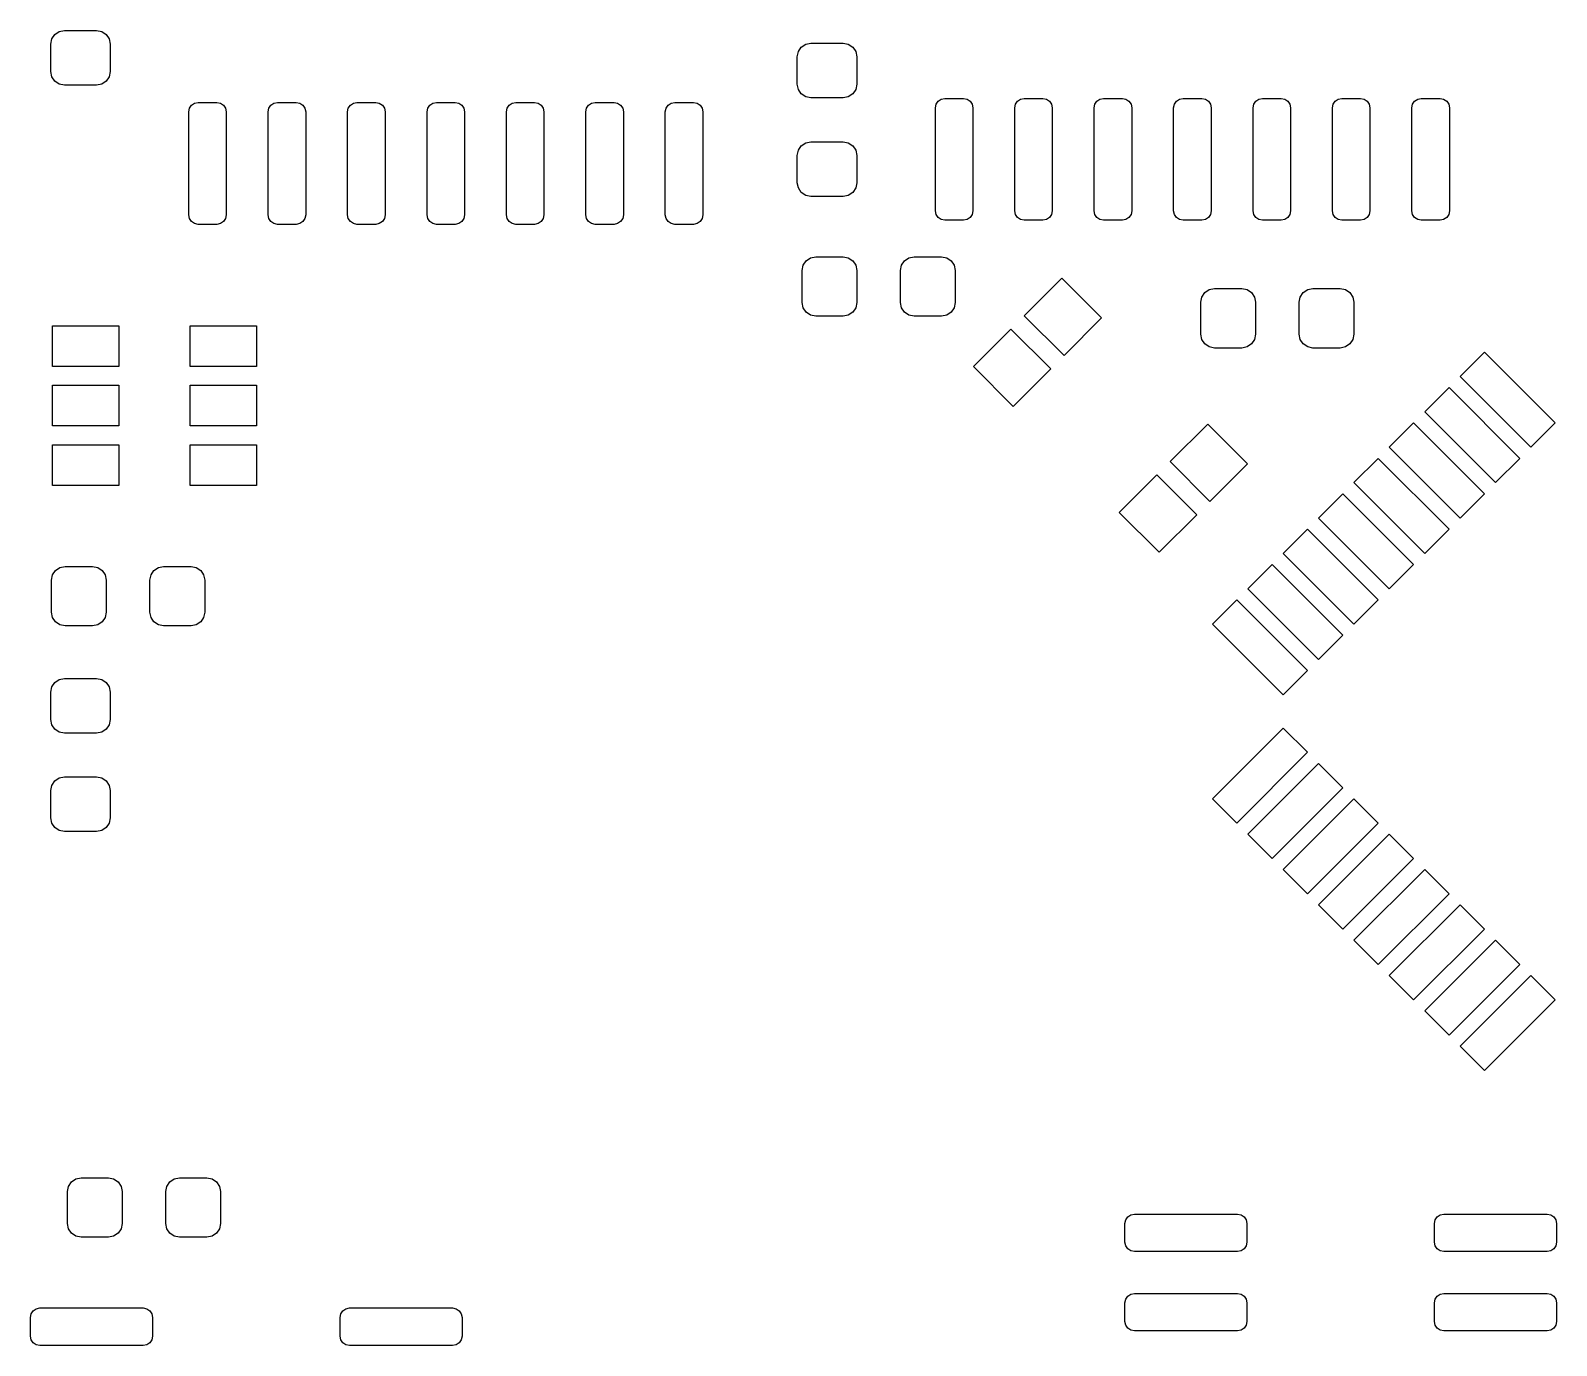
# Model space of a CAD drawing. Extents: x 0.11 to 1.94, y 0.35 to 3.81.
# Drawn here: x 0.112 to 1.073, y 1.217 to 2.045 of the extents above; entities that cross this region are included whole.
import ezdxf

# ---------------------------------------------------------------- set-up
doc = ezdxf.new("R2010")
doc.units = 0
doc.header["$MEASUREMENT"] = 0
doc.layers.add('BLACK', color=7, linetype='CONTINUOUS')

msp = doc.modelspace()

# ---------------------------------------------------------------- linework, layer by layer
at = {"layer": 'BLACK', "linetype": 'CONTINUOUS'}
for p, q in [((0.124921, 2.03666), (0.125577, 2.03996)), ((0.124921, 2.01944), (0.124921, 2.03666)), ((0.125577, 2.03996), (0.127444, 2.04275)), ((0.127444, 2.04275), (0.130238, 2.04462)), ((0.130238, 2.04462), (0.133533, 2.04528)), ((0.133533, 2.04528), (0.153711, 2.04528)), ((0.153711, 2.04528), (0.157006, 2.04462)), ((0.157006, 2.04462), (0.1598, 2.04275)), ((0.1598, 2.04275), (0.161667, 2.03996)), ((0.161667, 2.03996), (0.162323, 2.03666)), ((0.162323, 2.03666), (0.162323, 2.01944)), ((0.597444, 2.03476), (0.600238, 2.03663)), ((0.600238, 2.03663), (0.603533, 2.03728)), ((0.603533, 2.03728), (0.623711, 2.03728)), ((0.623711, 2.03728), (0.627006, 2.03663)), ((0.627006, 2.03663), (0.6298, 2.03476)), ((0.594921, 2.02867), (0.595577, 2.03197)), ((0.594921, 2.01145), (0.594921, 2.02867)), ((0.595577, 2.03197), (0.597444, 2.03476)), ((0.6298, 2.03476), (0.631667, 2.03197)), ((0.631667, 2.03197), (0.632323, 2.02867)), ((0.632323, 2.02867), (0.632323, 2.01145)), ((0.125577, 2.01614), (0.124921, 2.01944)), ((0.162323, 2.01944), (0.161667, 2.01614)), ((0.127444, 2.01335), (0.125577, 2.01614)), ((0.130238, 2.01148), (0.127444, 2.01335)), ((0.133533, 2.01083), (0.130238, 2.01148)), ((0.153711, 2.01083), (0.133533, 2.01083)), ((0.157006, 2.01148), (0.153711, 2.01083)), ((0.1598, 2.01335), (0.157006, 2.01148)), ((0.161667, 2.01614), (0.1598, 2.01335)), ((0.595577, 2.00815), (0.594921, 2.01145)), ((0.597444, 2.00536), (0.595577, 2.00815)), ((0.631667, 2.00815), (0.6298, 2.00536)), ((0.632323, 2.01145), (0.631667, 2.00815)), ((0.212261, 1.99635), (0.213541, 1.99827)), ((0.213541, 1.99827), (0.215457, 1.99955)), ((0.215457, 1.99955), (0.217717, 2)), ((0.217717, 2), (0.229528, 2)), ((0.229528, 2), (0.231788, 1.99955)), ((0.231788, 1.99955), (0.233703, 1.99827)), ((0.233703, 1.99827), (0.234984, 1.99635)), ((0.262261, 1.99635), (0.263541, 1.99827)), ((0.263541, 1.99827), (0.265457, 1.99955)), ((0.265457, 1.99955), (0.267717, 2)), ((0.267717, 2), (0.279528, 2)), ((0.279528, 2), (0.281788, 1.99955)), ((0.281788, 1.99955), (0.283703, 1.99827)), ((0.283703, 1.99827), (0.284984, 1.99635)), ((0.312261, 1.99635), (0.313541, 1.99827)), ((0.313541, 1.99827), (0.315457, 1.99955)), ((0.315457, 1.99955), (0.317717, 2)), ((0.317717, 2), (0.329528, 2)), ((0.329528, 2), (0.331788, 1.99955)), ((0.331788, 1.99955), (0.333703, 1.99827)), ((0.333703, 1.99827), (0.334984, 1.99635)), ((0.362261, 1.99635), (0.363541, 1.99827)), ((0.363541, 1.99827), (0.365457, 1.99955)), ((0.365457, 1.99955), (0.367717, 2)), ((0.367717, 2), (0.379528, 2)), ((0.379528, 2), (0.381788, 1.99955)), ((0.381788, 1.99955), (0.383703, 1.99827)), ((0.383703, 1.99827), (0.384984, 1.99635)), ((0.412261, 1.99635), (0.413541, 1.99827)), ((0.413541, 1.99827), (0.415457, 1.99955)), ((0.415457, 1.99955), (0.417717, 2)), ((0.417717, 2), (0.429528, 2)), ((0.429528, 2), (0.431788, 1.99955)), ((0.431788, 1.99955), (0.433703, 1.99827)), ((0.433703, 1.99827), (0.434984, 1.99635)), ((0.462261, 1.99635), (0.463541, 1.99827)), ((0.463541, 1.99827), (0.465457, 1.99955)), ((0.465457, 1.99955), (0.467717, 2)), ((0.467717, 2), (0.479528, 2)), ((0.479528, 2), (0.481788, 1.99955)), ((0.481788, 1.99955), (0.483703, 1.99827)), ((0.483703, 1.99827), (0.484984, 1.99635)), ((0.512261, 1.99635), (0.513541, 1.99827)), ((0.513541, 1.99827), (0.515457, 1.99955)), ((0.515457, 1.99955), (0.517717, 2)), ((0.517717, 2), (0.529528, 2)), ((0.529528, 2), (0.531788, 1.99955)), ((0.531788, 1.99955), (0.533703, 1.99827)), ((0.533703, 1.99827), (0.534984, 1.99635)), ((0.600238, 2.00349), (0.597444, 2.00536)), ((0.603533, 2.00283), (0.600238, 2.00349)), ((0.623711, 2.00283), (0.603533, 2.00283)), ((0.627006, 2.00349), (0.623711, 2.00283)), ((0.6298, 2.00536), (0.627006, 2.00349)), ((0.681811, 1.99665), (0.682261, 1.99891)), ((0.682261, 1.99891), (0.683541, 2.00083)), ((0.683541, 2.00083), (0.685457, 2.00211)), ((0.685457, 2.00211), (0.687717, 2.00256)), ((0.687717, 2.00256), (0.699528, 2.00256)), ((0.699528, 2.00256), (0.701788, 2.00211)), ((0.701788, 2.00211), (0.703703, 2.00083)), ((0.703703, 2.00083), (0.704984, 1.99891)), ((0.704984, 1.99891), (0.705433, 1.99665)), ((0.731811, 1.99665), (0.732261, 1.99891)), ((0.732261, 1.99891), (0.733541, 2.00083)), ((0.733541, 2.00083), (0.735457, 2.00211)), ((0.735457, 2.00211), (0.737717, 2.00256)), ((0.737717, 2.00256), (0.749528, 2.00256)), ((0.749528, 2.00256), (0.751788, 2.00211)), ((0.751788, 2.00211), (0.753703, 2.00083)), ((0.753703, 2.00083), (0.754984, 1.99891)), ((0.754984, 1.99891), (0.755433, 1.99665)), ((0.781811, 1.99665), (0.782261, 1.99891)), ((0.782261, 1.99891), (0.783541, 2.00083)), ((0.783541, 2.00083), (0.785457, 2.00211)), ((0.785457, 2.00211), (0.787717, 2.00256)), ((0.787717, 2.00256), (0.799528, 2.00256)), ((0.799528, 2.00256), (0.801788, 2.00211)), ((0.801788, 2.00211), (0.803703, 2.00083)), ((0.803703, 2.00083), (0.804984, 1.99891)), ((0.804984, 1.99891), (0.805433, 1.99665)), ((0.831811, 1.99665), (0.832261, 1.99891)), ((0.832261, 1.99891), (0.833541, 2.00083)), ((0.833541, 2.00083), (0.835457, 2.00211)), ((0.835457, 2.00211), (0.837717, 2.00256)), ((0.837717, 2.00256), (0.849528, 2.00256)), ((0.849528, 2.00256), (0.851788, 2.00211)), ((0.851788, 2.00211), (0.853703, 2.00083)), ((0.853703, 2.00083), (0.854984, 1.99891)), ((0.854984, 1.99891), (0.855433, 1.99665)), ((0.881811, 1.99665), (0.882261, 1.99891)), ((0.882261, 1.99891), (0.883541, 2.00083)), ((0.883541, 2.00083), (0.885457, 2.00211)), ((0.885457, 2.00211), (0.887717, 2.00256)), ((0.887717, 2.00256), (0.899528, 2.00256)), ((0.899528, 2.00256), (0.901788, 2.00211)), ((0.901788, 2.00211), (0.903703, 2.00083)), ((0.903703, 2.00083), (0.904984, 1.99891)), ((0.904984, 1.99891), (0.905433, 1.99665)), ((0.931811, 1.99665), (0.932261, 1.99891)), ((0.932261, 1.99891), (0.933541, 2.00083)), ((0.933541, 2.00083), (0.935457, 2.00211)), ((0.935457, 2.00211), (0.937717, 2.00256)), ((0.937717, 2.00256), (0.949528, 2.00256)), ((0.949528, 2.00256), (0.951788, 2.00211)), ((0.951788, 2.00211), (0.953703, 2.00083)), ((0.953703, 2.00083), (0.954984, 1.99891)), ((0.954984, 1.99891), (0.955433, 1.99665)), ((0.981811, 1.99665), (0.982261, 1.99891)), ((0.982261, 1.99891), (0.983541, 2.00083)), ((0.983541, 2.00083), (0.985457, 2.00211)), ((0.985457, 2.00211), (0.987717, 2.00256)), ((0.987717, 2.00256), (0.999528, 2.00256)), ((0.999528, 2.00256), (1.00179, 2.00211)), ((1.00179, 2.00211), (1.0037, 2.00083)), ((1.0037, 2.00083), (1.00498, 1.99891)), ((1.00498, 1.99891), (1.00543, 1.99665)), ((0.211811, 1.99409), (0.212261, 1.99635)), ((0.211811, 1.92913), (0.211811, 1.99409)), ((0.234984, 1.99635), (0.235433, 1.99409)), ((0.235433, 1.99409), (0.235433, 1.92913)), ((0.261811, 1.99409), (0.262261, 1.99635)), ((0.261811, 1.92913), (0.261811, 1.99409)), ((0.284984, 1.99635), (0.285433, 1.99409)), ((0.285433, 1.99409), (0.285433, 1.92913)), ((0.311811, 1.99409), (0.312261, 1.99635)), ((0.311811, 1.92913), (0.311811, 1.99409)), ((0.334984, 1.99635), (0.335433, 1.99409)), ((0.335433, 1.99409), (0.335433, 1.92913)), ((0.361811, 1.99409), (0.362261, 1.99635)), ((0.361811, 1.92913), (0.361811, 1.99409)), ((0.384984, 1.99635), (0.385433, 1.99409)), ((0.385433, 1.99409), (0.385433, 1.92913)), ((0.411811, 1.99409), (0.412261, 1.99635)), ((0.411811, 1.92913), (0.411811, 1.99409)), ((0.434984, 1.99635), (0.435433, 1.99409)), ((0.435433, 1.99409), (0.435433, 1.92913)), ((0.461811, 1.99409), (0.462261, 1.99635)), ((0.461811, 1.92913), (0.461811, 1.99409)), ((0.484984, 1.99635), (0.485433, 1.99409)), ((0.485433, 1.99409), (0.485433, 1.92913)), ((0.511811, 1.99409), (0.512261, 1.99635)), ((0.511811, 1.92913), (0.511811, 1.99409)), ((0.534984, 1.99635), (0.535433, 1.99409)), ((0.535433, 1.99409), (0.535433, 1.92913)), ((0.681811, 1.93169), (0.681811, 1.99665)), ((0.705433, 1.99665), (0.705433, 1.93169)), ((0.731811, 1.93169), (0.731811, 1.99665)), ((0.755433, 1.99665), (0.755433, 1.93169)), ((0.781811, 1.93169), (0.781811, 1.99665)), ((0.805433, 1.99665), (0.805433, 1.93169)), ((0.831811, 1.93169), (0.831811, 1.99665)), ((0.855433, 1.99665), (0.855433, 1.93169)), ((0.881811, 1.93169), (0.881811, 1.99665)), ((0.905433, 1.99665), (0.905433, 1.93169)), ((0.931811, 1.93169), (0.931811, 1.99665)), ((0.955433, 1.99665), (0.955433, 1.93169)), ((0.981811, 1.93169), (0.981811, 1.99665)), ((1.00543, 1.99665), (1.00543, 1.93169)), ((0.594921, 1.96666), (0.595577, 1.96996)), ((0.595577, 1.96996), (0.597444, 1.97275)), ((0.597444, 1.97275), (0.600238, 1.97462)), ((0.600238, 1.97462), (0.603533, 1.97528)), ((0.603533, 1.97528), (0.623711, 1.97528)), ((0.623711, 1.97528), (0.627006, 1.97462)), ((0.627006, 1.97462), (0.6298, 1.97275)), ((0.6298, 1.97275), (0.631667, 1.96996)), ((0.631667, 1.96996), (0.632323, 1.96666)), ((0.594921, 1.94944), (0.594921, 1.96666)), ((0.632323, 1.96666), (0.632323, 1.94944)), ((0.595577, 1.94614), (0.594921, 1.94944)), ((0.597444, 1.94335), (0.595577, 1.94614)), ((0.600238, 1.94148), (0.597444, 1.94335)), ((0.603533, 1.94083), (0.600238, 1.94148)), ((0.623711, 1.94083), (0.603533, 1.94083)), ((0.627006, 1.94148), (0.623711, 1.94083)), ((0.6298, 1.94335), (0.627006, 1.94148)), ((0.631667, 1.94614), (0.6298, 1.94335)), ((0.632323, 1.94944), (0.631667, 1.94614)), ((0.682261, 1.92943), (0.681811, 1.93169)), ((0.705433, 1.93169), (0.704984, 1.92943)), ((0.732261, 1.92943), (0.731811, 1.93169)), ((0.755433, 1.93169), (0.754984, 1.92943)), ((0.782261, 1.92943), (0.781811, 1.93169)), ((0.805433, 1.93169), (0.804984, 1.92943)), ((0.832261, 1.92943), (0.831811, 1.93169)), ((0.855433, 1.93169), (0.854984, 1.92943)), ((0.882261, 1.92943), (0.881811, 1.93169)), ((0.905433, 1.93169), (0.904984, 1.92943)), ((0.932261, 1.92943), (0.931811, 1.93169)), ((0.955433, 1.93169), (0.954984, 1.92943)), ((0.982261, 1.92943), (0.981811, 1.93169)), ((1.00543, 1.93169), (1.00498, 1.92943)), ((0.212261, 1.92687), (0.211811, 1.92913)), ((0.213541, 1.92496), (0.212261, 1.92687)), ((0.215457, 1.92368), (0.213541, 1.92496)), ((0.217717, 1.92323), (0.215457, 1.92368)), ((0.229528, 1.92323), (0.217717, 1.92323)), ((0.231788, 1.92368), (0.229528, 1.92323)), ((0.233703, 1.92496), (0.231788, 1.92368)), ((0.234984, 1.92687), (0.233703, 1.92496)), ((0.235433, 1.92913), (0.234984, 1.92687)), ((0.262261, 1.92687), (0.261811, 1.92913)), ((0.263541, 1.92496), (0.262261, 1.92687)), ((0.265457, 1.92368), (0.263541, 1.92496)), ((0.267717, 1.92323), (0.265457, 1.92368)), ((0.279528, 1.92323), (0.267717, 1.92323)), ((0.281788, 1.92368), (0.279528, 1.92323)), ((0.283703, 1.92496), (0.281788, 1.92368)), ((0.284984, 1.92687), (0.283703, 1.92496)), ((0.285433, 1.92913), (0.284984, 1.92687)), ((0.312261, 1.92687), (0.311811, 1.92913)), ((0.313541, 1.92496), (0.312261, 1.92687)), ((0.315457, 1.92368), (0.313541, 1.92496)), ((0.317717, 1.92323), (0.315457, 1.92368)), ((0.329528, 1.92323), (0.317717, 1.92323)), ((0.331788, 1.92368), (0.329528, 1.92323)), ((0.333703, 1.92496), (0.331788, 1.92368)), ((0.334984, 1.92687), (0.333703, 1.92496)), ((0.335433, 1.92913), (0.334984, 1.92687)), ((0.362261, 1.92687), (0.361811, 1.92913)), ((0.363541, 1.92496), (0.362261, 1.92687)), ((0.365457, 1.92368), (0.363541, 1.92496)), ((0.367717, 1.92323), (0.365457, 1.92368)), ((0.379528, 1.92323), (0.367717, 1.92323)), ((0.381788, 1.92368), (0.379528, 1.92323)), ((0.383703, 1.92496), (0.381788, 1.92368)), ((0.384984, 1.92687), (0.383703, 1.92496)), ((0.385433, 1.92913), (0.384984, 1.92687)), ((0.412261, 1.92687), (0.411811, 1.92913)), ((0.413541, 1.92496), (0.412261, 1.92687)), ((0.415457, 1.92368), (0.413541, 1.92496)), ((0.417717, 1.92323), (0.415457, 1.92368)), ((0.429528, 1.92323), (0.417717, 1.92323)), ((0.431788, 1.92368), (0.429528, 1.92323)), ((0.433703, 1.92496), (0.431788, 1.92368)), ((0.434984, 1.92687), (0.433703, 1.92496)), ((0.435433, 1.92913), (0.434984, 1.92687)), ((0.462261, 1.92687), (0.461811, 1.92913)), ((0.463541, 1.92496), (0.462261, 1.92687)), ((0.465457, 1.92368), (0.463541, 1.92496)), ((0.467717, 1.92323), (0.465457, 1.92368)), ((0.479528, 1.92323), (0.467717, 1.92323)), ((0.481788, 1.92368), (0.479528, 1.92323)), ((0.483703, 1.92496), (0.481788, 1.92368)), ((0.484984, 1.92687), (0.483703, 1.92496)), ((0.485433, 1.92913), (0.484984, 1.92687)), ((0.512261, 1.92687), (0.511811, 1.92913)), ((0.513541, 1.92496), (0.512261, 1.92687)), ((0.515457, 1.92368), (0.513541, 1.92496)), ((0.517717, 1.92323), (0.515457, 1.92368)), ((0.529528, 1.92323), (0.517717, 1.92323)), ((0.531788, 1.92368), (0.529528, 1.92323)), ((0.533703, 1.92496), (0.531788, 1.92368)), ((0.534984, 1.92687), (0.533703, 1.92496)), ((0.535433, 1.92913), (0.534984, 1.92687)), ((0.683541, 1.92752), (0.682261, 1.92943)), ((0.685457, 1.92624), (0.683541, 1.92752)), ((0.687717, 1.92579), (0.685457, 1.92624)), ((0.699528, 1.92579), (0.687717, 1.92579)), ((0.701788, 1.92624), (0.699528, 1.92579)), ((0.703703, 1.92752), (0.701788, 1.92624)), ((0.704984, 1.92943), (0.703703, 1.92752)), ((0.733541, 1.92752), (0.732261, 1.92943)), ((0.735457, 1.92624), (0.733541, 1.92752)), ((0.737717, 1.92579), (0.735457, 1.92624)), ((0.749528, 1.92579), (0.737717, 1.92579)), ((0.751788, 1.92624), (0.749528, 1.92579)), ((0.753703, 1.92752), (0.751788, 1.92624)), ((0.754984, 1.92943), (0.753703, 1.92752)), ((0.783541, 1.92752), (0.782261, 1.92943)), ((0.785457, 1.92624), (0.783541, 1.92752)), ((0.787717, 1.92579), (0.785457, 1.92624)), ((0.799528, 1.92579), (0.787717, 1.92579)), ((0.801788, 1.92624), (0.799528, 1.92579)), ((0.803703, 1.92752), (0.801788, 1.92624)), ((0.804984, 1.92943), (0.803703, 1.92752)), ((0.833541, 1.92752), (0.832261, 1.92943)), ((0.835457, 1.92624), (0.833541, 1.92752)), ((0.837717, 1.92579), (0.835457, 1.92624)), ((0.849528, 1.92579), (0.837717, 1.92579)), ((0.851788, 1.92624), (0.849528, 1.92579)), ((0.853703, 1.92752), (0.851788, 1.92624)), ((0.854984, 1.92943), (0.853703, 1.92752)), ((0.883541, 1.92752), (0.882261, 1.92943)), ((0.885457, 1.92624), (0.883541, 1.92752)), ((0.887717, 1.92579), (0.885457, 1.92624)), ((0.899528, 1.92579), (0.887717, 1.92579)), ((0.901788, 1.92624), (0.899528, 1.92579)), ((0.903703, 1.92752), (0.901788, 1.92624)), ((0.904984, 1.92943), (0.903703, 1.92752)), ((0.933541, 1.92752), (0.932261, 1.92943)), ((0.935457, 1.92624), (0.933541, 1.92752)), ((0.937717, 1.92579), (0.935457, 1.92624)), ((0.949528, 1.92579), (0.937717, 1.92579)), ((0.951788, 1.92624), (0.949528, 1.92579)), ((0.953703, 1.92752), (0.951788, 1.92624)), ((0.954984, 1.92943), (0.953703, 1.92752)), ((0.983541, 1.92752), (0.982261, 1.92943)), ((0.985457, 1.92624), (0.983541, 1.92752)), ((0.987717, 1.92579), (0.985457, 1.92624)), ((0.999528, 1.92579), (0.987717, 1.92579)), ((1.00179, 1.92624), (0.999528, 1.92579)), ((1.0037, 1.92752), (1.00179, 1.92624)), ((1.00498, 1.92943), (1.0037, 1.92752)), ((0.600416, 1.90023), (0.60321, 1.9021)), ((0.60321, 1.9021), (0.606506, 1.90276)), ((0.606506, 1.90276), (0.62373, 1.90276)), ((0.62373, 1.90276), (0.627026, 1.9021)), ((0.627026, 1.9021), (0.62982, 1.90023)), ((0.662424, 1.90023), (0.665218, 1.9021)), ((0.665218, 1.9021), (0.668514, 1.90276)), ((0.668514, 1.90276), (0.685738, 1.90276)), ((0.685738, 1.90276), (0.689034, 1.9021)), ((0.689034, 1.9021), (0.691828, 1.90023)), ((0.597894, 1.89414), (0.598549, 1.89744)), ((0.597894, 1.87397), (0.597894, 1.89414)), ((0.598549, 1.89744), (0.600416, 1.90023)), ((0.62982, 1.90023), (0.631687, 1.89744)), ((0.631687, 1.89744), (0.632343, 1.89414)), ((0.632343, 1.89414), (0.632343, 1.87397)), ((0.659902, 1.89414), (0.660557, 1.89744)), ((0.659902, 1.87397), (0.659902, 1.89414)), ((0.660557, 1.89744), (0.662424, 1.90023)), ((0.691828, 1.90023), (0.693695, 1.89744)), ((0.693695, 1.89744), (0.69435, 1.89414)), ((0.69435, 1.89414), (0.69435, 1.87397)), ((0.737749, 1.86567), (0.761412, 1.88933)), ((0.761412, 1.88933), (0.786467, 1.86428)), ((0.598549, 1.87067), (0.597894, 1.87397)), ((0.632343, 1.87397), (0.631687, 1.87067)), ((0.660557, 1.87067), (0.659902, 1.87397)), ((0.69435, 1.87397), (0.693695, 1.87067)), ((0.848898, 1.87414), (0.849553, 1.87744)), ((0.848898, 1.85397), (0.848898, 1.87414)), ((0.849553, 1.87744), (0.85142, 1.88023)), ((0.85142, 1.88023), (0.854214, 1.8821)), ((0.854214, 1.8821), (0.85751, 1.88276)), ((0.85751, 1.88276), (0.874734, 1.88276)), ((0.874734, 1.88276), (0.87803, 1.8821)), ((0.87803, 1.8821), (0.880824, 1.88023)), ((0.880824, 1.88023), (0.882691, 1.87744)), ((0.882691, 1.87744), (0.883346, 1.87414)), ((0.883346, 1.87414), (0.883346, 1.85397)), ((0.910906, 1.87414), (0.911561, 1.87744)), ((0.910906, 1.85397), (0.910906, 1.87414)), ((0.911561, 1.87744), (0.913428, 1.88023)), ((0.913428, 1.88023), (0.916222, 1.8821)), ((0.916222, 1.8821), (0.919518, 1.88276)), ((0.919518, 1.88276), (0.936742, 1.88276)), ((0.936742, 1.88276), (0.940038, 1.8821)), ((0.940038, 1.8821), (0.942832, 1.88023)), ((0.942832, 1.88023), (0.944699, 1.87744)), ((0.944699, 1.87744), (0.945354, 1.87414)), ((0.945354, 1.87414), (0.945354, 1.85397)), ((0.600416, 1.86788), (0.598549, 1.87067)), ((0.60321, 1.86601), (0.600416, 1.86788)), ((0.606506, 1.86535), (0.60321, 1.86601)), ((0.62373, 1.86535), (0.606506, 1.86535)), ((0.627026, 1.86601), (0.62373, 1.86535)), ((0.62982, 1.86788), (0.627026, 1.86601)), ((0.631687, 1.87067), (0.62982, 1.86788)), ((0.662424, 1.86788), (0.660557, 1.87067)), ((0.665218, 1.86601), (0.662424, 1.86788)), ((0.668514, 1.86535), (0.665218, 1.86601)), ((0.685738, 1.86535), (0.668514, 1.86535)), ((0.689034, 1.86601), (0.685738, 1.86535)), ((0.691828, 1.86788), (0.689034, 1.86601)), ((0.693695, 1.87067), (0.691828, 1.86788)), ((0.762804, 1.84061), (0.737749, 1.86567)), ((0.786467, 1.86428), (0.762804, 1.84061)), ((0.126142, 1.83366), (0.126142, 1.85925)), ((0.126142, 1.85925), (0.167874, 1.85925)), ((0.167874, 1.85925), (0.167874, 1.83366)), ((0.212756, 1.83366), (0.212756, 1.85925)), ((0.212756, 1.85925), (0.254488, 1.85925)), ((0.254488, 1.85925), (0.254488, 1.83366)), ((0.705734, 1.83365), (0.729397, 1.85732)), ((0.729397, 1.85732), (0.754452, 1.83226)), ((0.849553, 1.85067), (0.848898, 1.85397)), ((0.85142, 1.84788), (0.849553, 1.85067)), ((0.854214, 1.84601), (0.85142, 1.84788)), ((0.85751, 1.84535), (0.854214, 1.84601)), ((0.874734, 1.84535), (0.85751, 1.84535)), ((0.87803, 1.84601), (0.874734, 1.84535)), ((0.880824, 1.84788), (0.87803, 1.84601)), ((0.882691, 1.85067), (0.880824, 1.84788)), ((0.883346, 1.85397), (0.882691, 1.85067)), ((0.911561, 1.85067), (0.910906, 1.85397)), ((0.913428, 1.84788), (0.911561, 1.85067)), ((0.916222, 1.84601), (0.913428, 1.84788)), ((0.919518, 1.84535), (0.916222, 1.84601)), ((0.936742, 1.84535), (0.919518, 1.84535)), ((0.940038, 1.84601), (0.936742, 1.84535)), ((0.942832, 1.84788), (0.940038, 1.84601)), ((0.944699, 1.85067), (0.942832, 1.84788)), ((0.945354, 1.85397), (0.944699, 1.85067)), ((1.01215, 1.82739), (1.02746, 1.8427)), ((1.02746, 1.8427), (1.072, 1.79815)), ((0.167874, 1.83366), (0.126142, 1.83366)), ((0.254488, 1.83366), (0.212756, 1.83366)), ((0.730789, 1.8086), (0.705734, 1.83365)), ((0.754452, 1.83226), (0.730789, 1.8086)), ((1.05669, 1.78284), (1.01215, 1.82739)), ((0.126142, 1.79626), (0.126142, 1.82185)), ((0.126142, 1.82185), (0.167874, 1.82185)), ((0.167874, 1.82185), (0.167874, 1.79626)), ((0.212756, 1.79626), (0.212756, 1.82185)), ((0.212756, 1.82185), (0.254488, 1.82185)), ((0.254488, 1.82185), (0.254488, 1.79626)), ((0.989878, 1.80511), (1.00519, 1.82043)), ((1.00519, 1.82043), (1.04973, 1.77588)), ((0.829617, 1.7738), (0.85328, 1.79746)), ((0.85328, 1.79746), (0.878335, 1.77241)), ((0.967607, 1.78284), (0.982919, 1.79815)), ((0.982919, 1.79815), (1.02746, 1.75361)), ((1.03442, 1.76057), (0.989878, 1.80511)), ((1.072, 1.79815), (1.05669, 1.78284)), ((0.167874, 1.79626), (0.126142, 1.79626)), ((0.254488, 1.79626), (0.212756, 1.79626)), ((0.126142, 1.75886), (0.126142, 1.78445)), ((0.126142, 1.78445), (0.167874, 1.78445)), ((0.167874, 1.78445), (0.167874, 1.75886)), ((0.212756, 1.75886), (0.212756, 1.78445)), ((0.212756, 1.78445), (0.254488, 1.78445)), ((0.254488, 1.78445), (0.254488, 1.75886)), ((1.01215, 1.7383), (0.967607, 1.78284)), ((0.854672, 1.74874), (0.829617, 1.7738)), ((0.878335, 1.77241), (0.854672, 1.74874)), ((0.945336, 1.76057), (0.960648, 1.77588)), ((0.960648, 1.77588), (1.00519, 1.73134)), ((1.04973, 1.77588), (1.03442, 1.76057)), ((0.167874, 1.75886), (0.126142, 1.75886)), ((0.254488, 1.75886), (0.212756, 1.75886)), ((0.797602, 1.74178), (0.821265, 1.76545)), ((0.821265, 1.76545), (0.84632, 1.74039)), ((0.989878, 1.71603), (0.945336, 1.76057)), ((0.923065, 1.7383), (0.938376, 1.75361)), ((0.938376, 1.75361), (0.982919, 1.70907)), ((1.02746, 1.75361), (1.01215, 1.7383)), ((0.822657, 1.71673), (0.797602, 1.74178)), ((0.84632, 1.74039), (0.822657, 1.71673)), ((0.900794, 1.71603), (0.916105, 1.73134)), ((0.916105, 1.73134), (0.960648, 1.6868)), ((0.967607, 1.69376), (0.923065, 1.7383)), ((1.00519, 1.73134), (0.989878, 1.71603)), ((0.945336, 1.67149), (0.900794, 1.71603)), ((0.125394, 1.69914), (0.126049, 1.70244)), ((0.126049, 1.70244), (0.127916, 1.70523)), ((0.127916, 1.70523), (0.13071, 1.7071)), ((0.13071, 1.7071), (0.134006, 1.70776)), ((0.134006, 1.70776), (0.15123, 1.70776)), ((0.15123, 1.70776), (0.154526, 1.7071)), ((0.154526, 1.7071), (0.15732, 1.70523)), ((0.15732, 1.70523), (0.159187, 1.70244)), ((0.159187, 1.70244), (0.159843, 1.69914)), ((0.187402, 1.69914), (0.188057, 1.70244)), ((0.188057, 1.70244), (0.189924, 1.70523)), ((0.189924, 1.70523), (0.192718, 1.7071)), ((0.192718, 1.7071), (0.196014, 1.70776)), ((0.196014, 1.70776), (0.213238, 1.70776)), ((0.213238, 1.70776), (0.216534, 1.7071)), ((0.216534, 1.7071), (0.219328, 1.70523)), ((0.219328, 1.70523), (0.221195, 1.70244)), ((0.221195, 1.70244), (0.22185, 1.69914)), ((0.878523, 1.69376), (0.893834, 1.70907)), ((0.893834, 1.70907), (0.938376, 1.66453)), ((0.982919, 1.70907), (0.967607, 1.69376)), ((0.125394, 1.67897), (0.125394, 1.69914)), ((0.159843, 1.69914), (0.159843, 1.67897)), ((0.187402, 1.67897), (0.187402, 1.69914)), ((0.22185, 1.69914), (0.22185, 1.67897)), ((0.923065, 1.64922), (0.878523, 1.69376)), ((0.856252, 1.67149), (0.871563, 1.6868)), ((0.871563, 1.6868), (0.916105, 1.64226)), ((0.960648, 1.6868), (0.945336, 1.67149)), ((0.126049, 1.67567), (0.125394, 1.67897)), ((0.127916, 1.67288), (0.126049, 1.67567)), ((0.13071, 1.67101), (0.127916, 1.67288)), ((0.15732, 1.67288), (0.154526, 1.67101)), ((0.159187, 1.67567), (0.15732, 1.67288)), ((0.159843, 1.67897), (0.159187, 1.67567)), ((0.188057, 1.67567), (0.187402, 1.67897)), ((0.189924, 1.67288), (0.188057, 1.67567)), ((0.192718, 1.67101), (0.189924, 1.67288)), ((0.219328, 1.67288), (0.216534, 1.67101)), ((0.221195, 1.67567), (0.219328, 1.67288)), ((0.22185, 1.67897), (0.221195, 1.67567)), ((0.900794, 1.62695), (0.856252, 1.67149)), ((0.134006, 1.67035), (0.13071, 1.67101)), ((0.15123, 1.67035), (0.134006, 1.67035)), ((0.154526, 1.67101), (0.15123, 1.67035)), ((0.196014, 1.67035), (0.192718, 1.67101)), ((0.213238, 1.67035), (0.196014, 1.67035)), ((0.216534, 1.67101), (0.213238, 1.67035)), ((0.938376, 1.66453), (0.923065, 1.64922)), ((0.125577, 1.63197), (0.127444, 1.63476)), ((0.127444, 1.63476), (0.130238, 1.63663)), ((0.130238, 1.63663), (0.133533, 1.63728)), ((0.133533, 1.63728), (0.153711, 1.63728)), ((0.153711, 1.63728), (0.157006, 1.63663)), ((0.157006, 1.63663), (0.1598, 1.63476)), ((0.1598, 1.63476), (0.161667, 1.63197)), ((0.916105, 1.64226), (0.900794, 1.62695)), ((0.124921, 1.62867), (0.125577, 1.63197)), ((0.124921, 1.61145), (0.124921, 1.62867)), ((0.161667, 1.63197), (0.162323, 1.62867)), ((0.162323, 1.62867), (0.162323, 1.61145)), ((0.125577, 1.60815), (0.124921, 1.61145)), ((0.127444, 1.60536), (0.125577, 1.60815)), ((0.130238, 1.60349), (0.127444, 1.60536)), ((0.1598, 1.60536), (0.157006, 1.60349)), ((0.161667, 1.60815), (0.1598, 1.60536)), ((0.162323, 1.61145), (0.161667, 1.60815)), ((0.856252, 1.56152), (0.900794, 1.60607)), ((0.900794, 1.60607), (0.916105, 1.59075)), ((0.133533, 1.60283), (0.130238, 1.60349)), ((0.153711, 1.60283), (0.133533, 1.60283)), ((0.157006, 1.60349), (0.153711, 1.60283)), ((0.916105, 1.59075), (0.871563, 1.54621)), ((0.878523, 1.53925), (0.923065, 1.5838)), ((0.923065, 1.5838), (0.938376, 1.56848)), ((0.124921, 1.56666), (0.125577, 1.56996)), ((0.124921, 1.54944), (0.124921, 1.56666)), ((0.125577, 1.56996), (0.127444, 1.57275)), ((0.127444, 1.57275), (0.130238, 1.57462)), ((0.130238, 1.57462), (0.133533, 1.57528)), ((0.133533, 1.57528), (0.153711, 1.57528)), ((0.153711, 1.57528), (0.157006, 1.57462)), ((0.157006, 1.57462), (0.1598, 1.57275)), ((0.1598, 1.57275), (0.161667, 1.56996)), ((0.161667, 1.56996), (0.162323, 1.56666)), ((0.162323, 1.56666), (0.162323, 1.54944)), ((0.938376, 1.56848), (0.893834, 1.52394)), ((0.871563, 1.54621), (0.856252, 1.56152)), ((0.900794, 1.51698), (0.945336, 1.56152)), ((0.945336, 1.56152), (0.960648, 1.54621)), ((0.125577, 1.54614), (0.124921, 1.54944)), ((0.162323, 1.54944), (0.161667, 1.54614)), ((0.127444, 1.54335), (0.125577, 1.54614)), ((0.130238, 1.54148), (0.127444, 1.54335)), ((0.133533, 1.54083), (0.130238, 1.54148)), ((0.153711, 1.54083), (0.133533, 1.54083)), ((0.157006, 1.54148), (0.153711, 1.54083)), ((0.1598, 1.54335), (0.157006, 1.54148)), ((0.161667, 1.54614), (0.1598, 1.54335)), ((0.893834, 1.52394), (0.878523, 1.53925)), ((0.960648, 1.54621), (0.916105, 1.50167)), ((0.923065, 1.49471), (0.967607, 1.53925)), ((0.967607, 1.53925), (0.982919, 1.52394)), ((0.982919, 1.52394), (0.938376, 1.4794)), ((0.916105, 1.50167), (0.900794, 1.51698)), ((0.945336, 1.47244), (0.989878, 1.51698)), ((0.989878, 1.51698), (1.00519, 1.50167)), ((1.00519, 1.50167), (0.960648, 1.45713)), ((0.938376, 1.4794), (0.923065, 1.49471)), ((0.967607, 1.45017), (1.01215, 1.49471)), ((1.01215, 1.49471), (1.02746, 1.4794)), ((1.02746, 1.4794), (0.982919, 1.43486)), ((0.960648, 1.45713), (0.945336, 1.47244)), ((0.989878, 1.4279), (1.03442, 1.47244)), ((1.03442, 1.47244), (1.04973, 1.45713)), ((1.04973, 1.45713), (1.00519, 1.41259)), ((0.982919, 1.43486), (0.967607, 1.45017)), ((1.01215, 1.40563), (1.05669, 1.45017)), ((1.05669, 1.45017), (1.072, 1.43486)), ((1.072, 1.43486), (1.02746, 1.39032)), ((1.00519, 1.41259), (0.989878, 1.4279)), ((1.02746, 1.39032), (1.01215, 1.40563)), ((0.135394, 1.31414), (0.136049, 1.31744)), ((0.136049, 1.31744), (0.137916, 1.32023)), ((0.137916, 1.32023), (0.14071, 1.3221)), ((0.14071, 1.3221), (0.144006, 1.32276)), ((0.144006, 1.32276), (0.16123, 1.32276)), ((0.16123, 1.32276), (0.164526, 1.3221)), ((0.164526, 1.3221), (0.16732, 1.32023)), ((0.16732, 1.32023), (0.169187, 1.31744)), ((0.169187, 1.31744), (0.169843, 1.31414)), ((0.197402, 1.31414), (0.198057, 1.31744)), ((0.198057, 1.31744), (0.199924, 1.32023)), ((0.199924, 1.32023), (0.202718, 1.3221)), ((0.202718, 1.3221), (0.206014, 1.32276)), ((0.206014, 1.32276), (0.223238, 1.32276)), ((0.223238, 1.32276), (0.226534, 1.3221)), ((0.226534, 1.3221), (0.229328, 1.32023)), ((0.229328, 1.32023), (0.231195, 1.31744)), ((0.231195, 1.31744), (0.23185, 1.31414)), ((0.135394, 1.29397), (0.135394, 1.31414)), ((0.169843, 1.31414), (0.169843, 1.29397)), ((0.197402, 1.29397), (0.197402, 1.31414)), ((0.23185, 1.31414), (0.23185, 1.29397)), ((0.801631, 1.29635), (0.802911, 1.29827)), ((0.802911, 1.29827), (0.804827, 1.29955)), ((0.804827, 1.29955), (0.807087, 1.3)), ((0.807087, 1.3), (0.872047, 1.3)), ((0.872047, 1.3), (0.874307, 1.29955)), ((0.874307, 1.29955), (0.876223, 1.29827)), ((0.876223, 1.29827), (0.877503, 1.29635)), ((0.996513, 1.29635), (0.997793, 1.29827)), ((0.997793, 1.29827), (0.999709, 1.29955)), ((0.999709, 1.29955), (1.00197, 1.3)), ((1.00197, 1.3), (1.06693, 1.3)), ((1.06693, 1.3), (1.06919, 1.29955)), ((1.06919, 1.29955), (1.0711, 1.29827)), ((1.0711, 1.29827), (1.07239, 1.29635)), ((0.136049, 1.29067), (0.135394, 1.29397)), ((0.137916, 1.28788), (0.136049, 1.29067)), ((0.14071, 1.28601), (0.137916, 1.28788)), ((0.16732, 1.28788), (0.164526, 1.28601)), ((0.169187, 1.29067), (0.16732, 1.28788)), ((0.169843, 1.29397), (0.169187, 1.29067)), ((0.198057, 1.29067), (0.197402, 1.29397)), ((0.199924, 1.28788), (0.198057, 1.29067)), ((0.202718, 1.28601), (0.199924, 1.28788)), ((0.229328, 1.28788), (0.226534, 1.28601)), ((0.231195, 1.29067), (0.229328, 1.28788)), ((0.23185, 1.29397), (0.231195, 1.29067)), ((0.801181, 1.29409), (0.801631, 1.29635)), ((0.801181, 1.28228), (0.801181, 1.29409)), ((0.877503, 1.29635), (0.877953, 1.29409)), ((0.877953, 1.29409), (0.877953, 1.28228)), ((0.996063, 1.29409), (0.996513, 1.29635)), ((0.996063, 1.28228), (0.996063, 1.29409)), ((1.07239, 1.29635), (1.07283, 1.29409)), ((1.07283, 1.29409), (1.07283, 1.28228)), ((0.144006, 1.28535), (0.14071, 1.28601)), ((0.16123, 1.28535), (0.144006, 1.28535)), ((0.164526, 1.28601), (0.16123, 1.28535)), ((0.206014, 1.28535), (0.202718, 1.28601)), ((0.223238, 1.28535), (0.206014, 1.28535)), ((0.226534, 1.28601), (0.223238, 1.28535)), ((0.801631, 1.28002), (0.801181, 1.28228)), ((0.802911, 1.27811), (0.801631, 1.28002)), ((0.804827, 1.27683), (0.802911, 1.27811)), ((0.876223, 1.27811), (0.874307, 1.27683)), ((0.877503, 1.28002), (0.876223, 1.27811)), ((0.877953, 1.28228), (0.877503, 1.28002)), ((0.996513, 1.28002), (0.996063, 1.28228)), ((0.997793, 1.27811), (0.996513, 1.28002)), ((0.999709, 1.27683), (0.997793, 1.27811)), ((1.0711, 1.27811), (1.06919, 1.27683)), ((1.07239, 1.28002), (1.0711, 1.27811)), ((1.07283, 1.28228), (1.07239, 1.28002)), ((0.807087, 1.27638), (0.804827, 1.27683)), ((0.872047, 1.27638), (0.807087, 1.27638)), ((0.874307, 1.27683), (0.872047, 1.27638)), ((1.00197, 1.27638), (0.999709, 1.27683)), ((1.06693, 1.27638), (1.00197, 1.27638)), ((1.06919, 1.27683), (1.06693, 1.27638)), ((0.802911, 1.24827), (0.804827, 1.24955)), ((0.804827, 1.24955), (0.807087, 1.25)), ((0.807087, 1.25), (0.872047, 1.25)), ((0.872047, 1.25), (0.874307, 1.24955)), ((0.874307, 1.24955), (0.876223, 1.24827)), ((0.997793, 1.24827), (0.999709, 1.24955)), ((0.999709, 1.24955), (1.00197, 1.25)), ((1.00197, 1.25), (1.06693, 1.25)), ((1.06693, 1.25), (1.06919, 1.24955)), ((1.06919, 1.24955), (1.0711, 1.24827)), ((0.113934, 1.23914), (0.11585, 1.24042)), ((0.11585, 1.24042), (0.11811, 1.24087)), ((0.11811, 1.24087), (0.183071, 1.24087)), ((0.183071, 1.24087), (0.185331, 1.24042)), ((0.185331, 1.24042), (0.187247, 1.23914)), ((0.308816, 1.23914), (0.310732, 1.24042)), ((0.310732, 1.24042), (0.312992, 1.24087)), ((0.312992, 1.24087), (0.377953, 1.24087)), ((0.377953, 1.24087), (0.380213, 1.24042)), ((0.380213, 1.24042), (0.382129, 1.23914)), ((0.801181, 1.24409), (0.801631, 1.24635)), ((0.801181, 1.23228), (0.801181, 1.24409)), ((0.801631, 1.24635), (0.802911, 1.24827)), ((0.876223, 1.24827), (0.877503, 1.24635)), ((0.877503, 1.24635), (0.877953, 1.24409)), ((0.877953, 1.24409), (0.877953, 1.23228)), ((0.996063, 1.24409), (0.996513, 1.24635)), ((0.996063, 1.23228), (0.996063, 1.24409)), ((0.996513, 1.24635), (0.997793, 1.24827)), ((1.0711, 1.24827), (1.07239, 1.24635)), ((1.07239, 1.24635), (1.07283, 1.24409)), ((1.07283, 1.24409), (1.07283, 1.23228)), ((0.112205, 1.23496), (0.112654, 1.23722)), ((0.112205, 1.22315), (0.112205, 1.23496)), ((0.112654, 1.23722), (0.113934, 1.23914)), ((0.187247, 1.23914), (0.188527, 1.23722)), ((0.188527, 1.23722), (0.188976, 1.23496)), ((0.188976, 1.23496), (0.188976, 1.22315)), ((0.307087, 1.23496), (0.307536, 1.23722)), ((0.307087, 1.22315), (0.307087, 1.23496)), ((0.307536, 1.23722), (0.308816, 1.23914)), ((0.382129, 1.23914), (0.383409, 1.23722)), ((0.383409, 1.23722), (0.383858, 1.23496)), ((0.383858, 1.23496), (0.383858, 1.22315)), ((0.801631, 1.23002), (0.801181, 1.23228)), ((0.802911, 1.22811), (0.801631, 1.23002)), ((0.877503, 1.23002), (0.876223, 1.22811)), ((0.877953, 1.23228), (0.877503, 1.23002)), ((0.996513, 1.23002), (0.996063, 1.23228)), ((0.997793, 1.22811), (0.996513, 1.23002)), ((1.07239, 1.23002), (1.0711, 1.22811)), ((1.07283, 1.23228), (1.07239, 1.23002)), ((0.112654, 1.22089), (0.112205, 1.22315)), ((0.113934, 1.21897), (0.112654, 1.22089)), ((0.188527, 1.22089), (0.187247, 1.21897)), ((0.188976, 1.22315), (0.188527, 1.22089)), ((0.307536, 1.22089), (0.307087, 1.22315)), ((0.308816, 1.21897), (0.307536, 1.22089)), ((0.383409, 1.22089), (0.382129, 1.21897)), ((0.383858, 1.22315), (0.383409, 1.22089)), ((0.804827, 1.22683), (0.802911, 1.22811)), ((0.807087, 1.22638), (0.804827, 1.22683)), ((0.872047, 1.22638), (0.807087, 1.22638)), ((0.874307, 1.22683), (0.872047, 1.22638)), ((0.876223, 1.22811), (0.874307, 1.22683)), ((0.999709, 1.22683), (0.997793, 1.22811)), ((1.00197, 1.22638), (0.999709, 1.22683)), ((1.06693, 1.22638), (1.00197, 1.22638)), ((1.06919, 1.22683), (1.06693, 1.22638)), ((1.0711, 1.22811), (1.06919, 1.22683)), ((0.11585, 1.21769), (0.113934, 1.21897)), ((0.11811, 1.21724), (0.11585, 1.21769)), ((0.183071, 1.21724), (0.11811, 1.21724)), ((0.185331, 1.21769), (0.183071, 1.21724)), ((0.187247, 1.21897), (0.185331, 1.21769)), ((0.310732, 1.21769), (0.308816, 1.21897)), ((0.312992, 1.21724), (0.310732, 1.21769)), ((0.377953, 1.21724), (0.312992, 1.21724)), ((0.380213, 1.21769), (0.377953, 1.21724)), ((0.382129, 1.21897), (0.380213, 1.21769))]:
    msp.add_line(p, q, dxfattribs=at)

doc.saveas('drawing.dxf')
